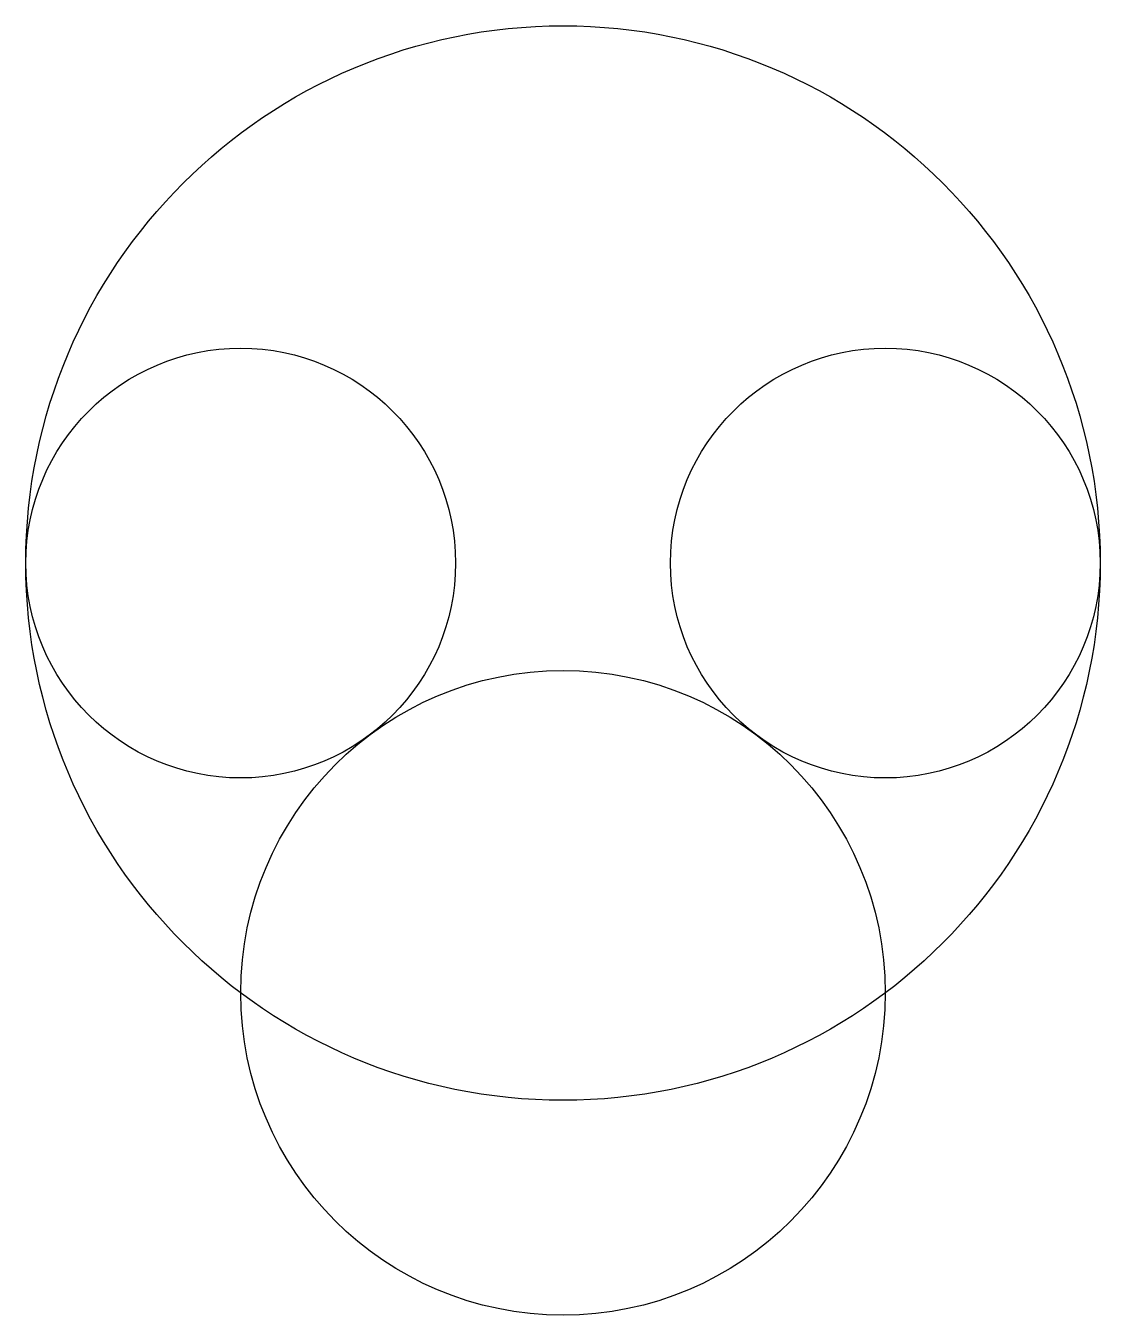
# Model space of a CAD drawing. Header units: millimetres. Extents: x 10 to 60, y -5 to 55.
import ezdxf

# ---------------------------------------------------------------- set-up
doc = ezdxf.new("R2010")
doc.units = ezdxf.units.MM
doc.layers.get('0').update_dxf_attribs({"lineweight": 25})

msp = doc.modelspace()

# ---------------------------------------------------------------- linework, layer by layer
for centre, radius in [((35, 30), 25), ((20, 30), 10), ((50, 30), 10), ((35, 10), 15)]:
    msp.add_circle(centre, radius)

doc.saveas('drawing.dxf')
